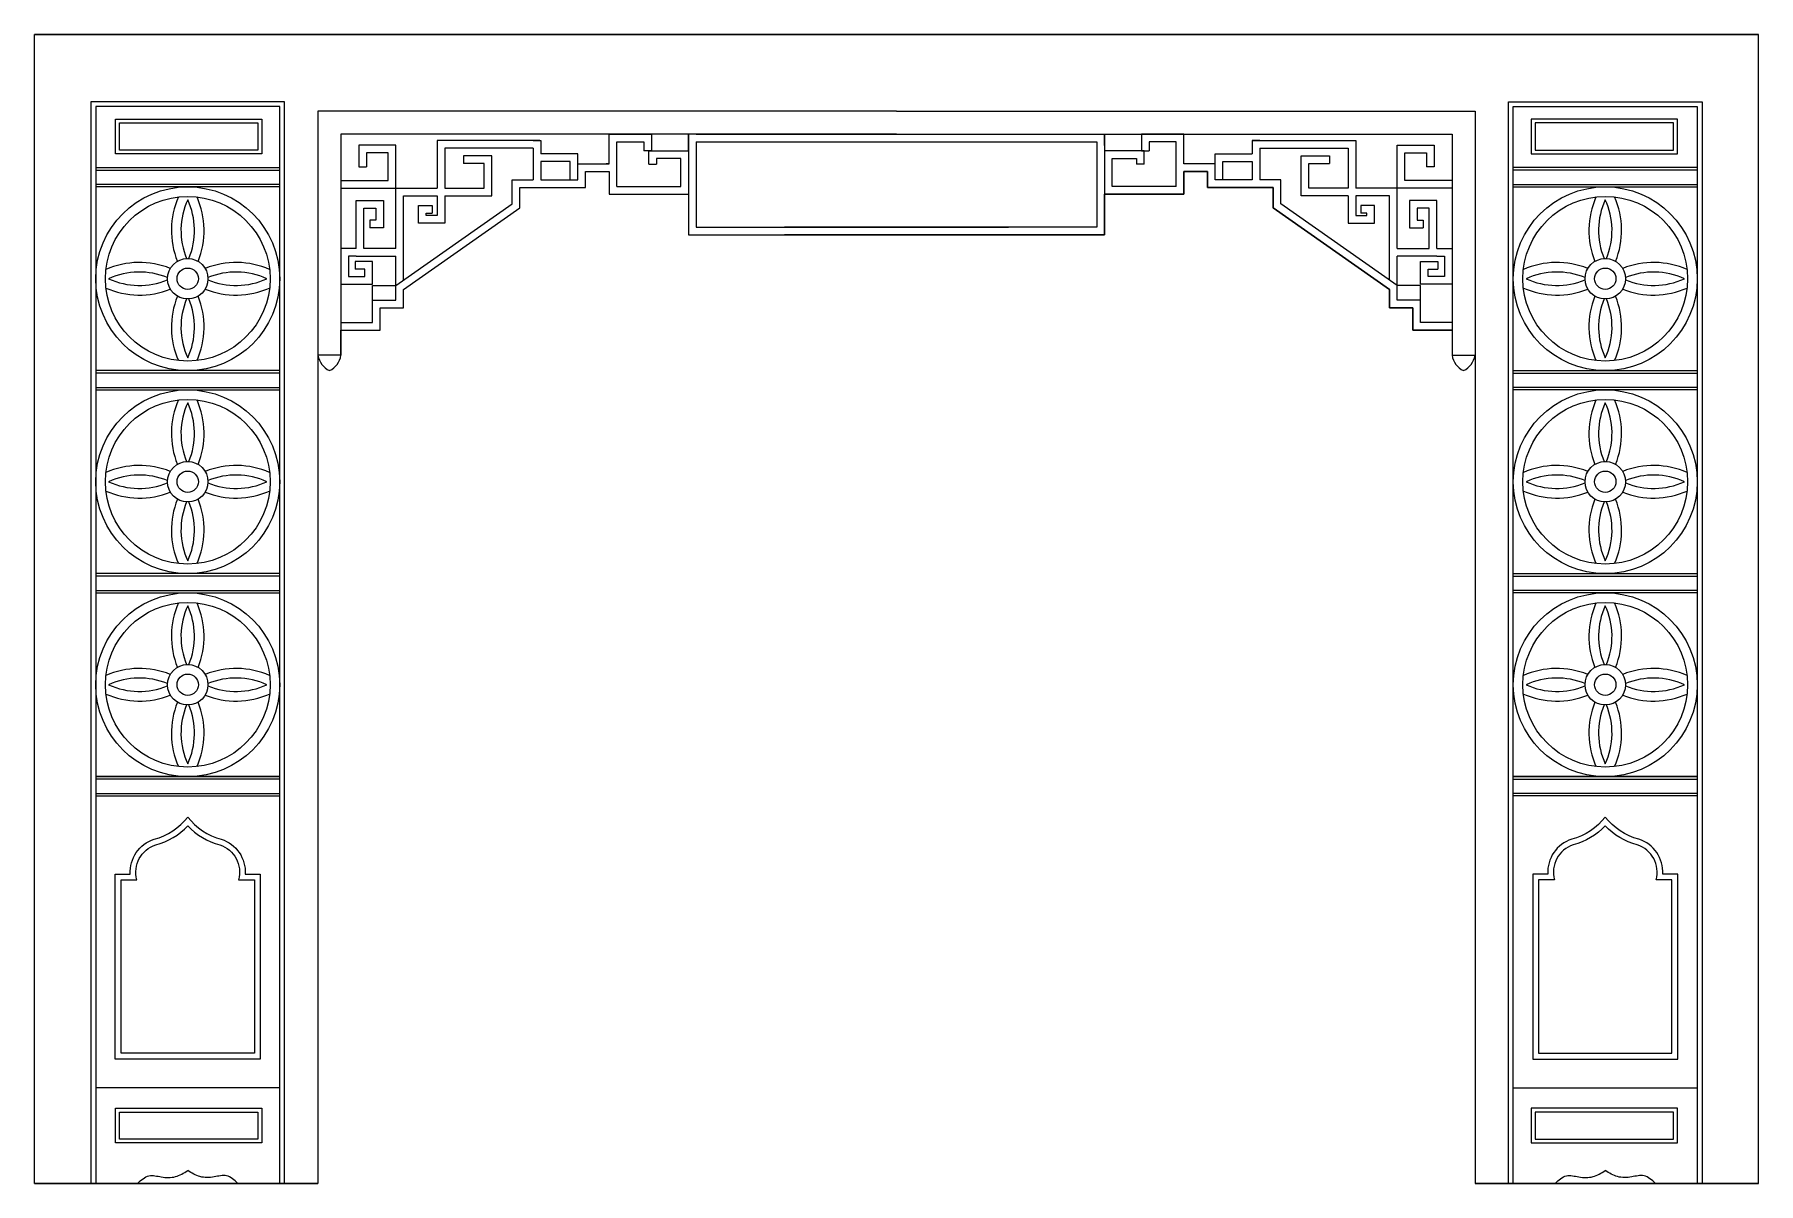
# Model space of a CAD drawing. Extents: x 195 to 3795, y 4620 to 7020.
import ezdxf

# ---------------------------------------------------------------- set-up
doc = ezdxf.new("R2010")
doc.units = 0
doc.header["$LTSCALE"] = 60
doc.header["$MEASUREMENT"] = 0
for name, color, linetype in [('3', 3, 'CONTINUOUS'), ('4', 4, 'CONTINUOUS'), ('7', 7, 'CONTINUOUS')]:
    doc.layers.add(name, color=color, linetype=linetype)

msp = doc.modelspace()

# ---------------------------------------------------------------- linework, layer by layer
at = {"layer": '3', "linetype": 'BYBLOCK'}
for p, q in [((1576.8, 6812), (2413.2, 6812)), ((1576.8, 6796), (2413.2, 6796)), ((1477.8, 6749.3), (1493.8, 6749.3)), ((2512.2, 6749.3), (2496.2, 6749.3))]:
    msp.add_line(p, q, dxfattribs=at)
at = {"layer": '3'}
for p, q in [((323, 6736.8), (707, 6736.8)), ((872.3, 6743.7), (888.3, 6743.7)), ((1090.9, 6766.3), (1090.9, 6750.3)), ((2899.1, 6766.3), (2899.1, 6750.3)), ((3117.7, 6743.7), (3101.7, 6743.7)), ((3667, 6736.8), (3283, 6736.8)), ((1025.7, 6662.7), (1025.7, 6646.7)), ((2964.3, 6662.7), (2964.3, 6646.7)), ((895.1, 6631.9), (895.1, 6615.9)), ((3094.9, 6631.9), (3094.9, 6615.9)), ((866.6, 6557.1), (949.4, 6557.1)), ((3123.4, 6557.1), (3040.6, 6557.1)), ((864.3, 6545.6), (864.3, 6529.6)), ((3125.7, 6545.6), (3125.7, 6529.6)), ((707, 6312.8), (323, 6312.8)), ((3283, 6312.8), (3667, 6312.8)), ((323, 6282.8), (707, 6282.8)), ((3667, 6282.8), (3283, 6282.8)), ((707, 5888.8), (323, 5888.8)), ((3283, 5888.8), (3667, 5888.8)), ((323, 5858.8), (707, 5858.8)), ((3667, 5858.8), (3283, 5858.8)), ((707, 5464.8), (323, 5464.8)), ((3283, 5464.8), (3667, 5464.8)), ((323, 5434.8), (707, 5434.8)), ((3667, 5434.8), (3283, 5434.8))]:
    msp.add_line(p, q, dxfattribs=at)
for points in [[(707, 4620), (707, 6869.3), (323, 6869.3), (323, 4620)], [(3283, 4620), (3283, 6869.3), (3667, 6869.3), (3667, 4620)], [(835, 6812), (835, 6714.8), (933.4, 6714.8), (933.4, 6772.7), (888.3, 6772.7), (888.3, 6743.7)], [(3155, 6812), (3155, 6714.8), (3056.6, 6714.8), (3056.6, 6772.7), (3101.7, 6772.7), (3101.7, 6743.7)], [(835, 6698.8), (835, 6698.8), (949.4, 6698.8), (949.4, 6788.7), (872.3, 6788.7), (872.3, 6743.7)], [(1250.4, 6798.2), (1036.2, 6798.2), (1036.2, 6698.8)], [(1236.2, 6782.2), (1052.2, 6782.2), (1052.2, 6698.8), (1133.7, 6698.8), (1133.7, 6750.3), (1090.9, 6750.3)], [(1236.2, 6798.2), (1252.2, 6798.2), (1252.2, 6798.2)], [(2753.8, 6798.2), (2737.8, 6798.2), (2737.8, 6798.2)], [(2739.6, 6798.2), (2953.8, 6798.2), (2953.8, 6698.8)], [(2753.8, 6782.2), (2937.8, 6782.2), (2937.8, 6698.8), (2856.3, 6698.8), (2856.3, 6750.3), (2899.1, 6750.3)], [(3155, 6698.8), (3155, 6698.8), (3040.6, 6698.8), (3040.6, 6788.7), (3117.7, 6788.7), (3117.7, 6743.7)], [(1052.2, 6682.8), (1149.7, 6682.8), (1149.7, 6766.3), (1090.9, 6766.3)], [(2937.8, 6682.8), (2840.3, 6682.8), (2840.3, 6766.3), (2899.1, 6766.3)], [(707, 6706.8), (323, 6706.8)], [(949.4, 6573.1), (949.4, 6698.8), (1036.2, 6698.8)], [(3040.6, 6573.1), (3040.6, 6698.8), (2953.8, 6698.8)], [(3283, 6706.8), (3667, 6706.8)], [(866.6, 6573.1), (866.6, 6672.9), (923.7, 6672.9), (923.7, 6615.9), (895.1, 6615.9)], [(965.4, 6507), (965.4, 6682.8), (1036.2, 6682.8), (1036.2, 6642.1), (1013.1, 6642.1), (1013.1, 6646.7), (1025.7, 6646.7)], [(1052.2, 6682.8), (1052.2, 6626.1), (997.1, 6626.1), (997.1, 6662.7), (1025.7, 6662.7)], [(2937.8, 6682.8), (2937.8, 6626.1), (2992.9, 6626.1), (2992.9, 6662.7), (2964.3, 6662.7)], [(3024.6, 6507), (3024.6, 6682.8), (2953.8, 6682.8), (2953.8, 6642.1), (2976.9, 6642.1), (2976.9, 6646.7), (2964.3, 6646.7)], [(3123.4, 6573.1), (3123.4, 6672.9), (3066.3, 6672.9), (3066.3, 6615.9), (3094.9, 6615.9)], [(882.6, 6573.1), (882.6, 6573.1), (882.6, 6656.9), (907.7, 6656.9), (907.7, 6631.9), (895.1, 6631.9)], [(3107.4, 6573.1), (3107.4, 6573.1), (3107.4, 6656.9), (3082.3, 6656.9), (3082.3, 6631.9), (3094.9, 6631.9)], [(866.6, 6573.1), (835, 6573.1), (835, 6498.3), (901.1, 6498.3), (901.1, 6545.6), (864.3, 6545.6)], [(835, 6418.6), (901.1, 6418.6), (901.1, 6495.8), (949.4, 6495.8), (949.4, 6557.1)], [(866.6, 6557.1), (851, 6557.1), (851, 6514.3), (885.1, 6514.3), (885.1, 6529.6), (864.3, 6529.6)], [(949.4, 6573.1), (882.6, 6573.1)], [(3040.6, 6573.1), (3107.4, 6573.1)], [(3155, 6418.6), (3088.9, 6418.6), (3088.9, 6495.8), (3040.6, 6495.8), (3040.6, 6557.1)], [(3123.4, 6573.1), (3155, 6573.1), (3155, 6498.3), (3088.9, 6498.3), (3088.9, 6545.6), (3125.7, 6545.6)], [(3123.4, 6557.1), (3139, 6557.1), (3139, 6514.3), (3104.9, 6514.3), (3104.9, 6529.6), (3125.7, 6529.6)]]:
    msp.add_lwpolyline(points, dxfattribs=at)
for points in [[(372.4, 6835.1), (661.4, 6835.1), (661.4, 6778.4), (372.4, 6778.4)], [(3617.6, 6835.1), (3328.6, 6835.1), (3328.6, 6778.4), (3617.6, 6778.4)], [(372.4, 4769.3), (661.4, 4769.3), (661.4, 4712.7), (372.4, 4712.7)], [(3617.6, 4769.3), (3328.6, 4769.3), (3328.6, 4712.7), (3617.6, 4712.7)]]:
    msp.add_lwpolyline(points, close=True, dxfattribs=at)
at = {"layer": '3', "linetype": 'BYBLOCK'}
for points in [[(1394.7, 6749.9), (1394.7, 6812), (1483.6, 6812), (1483.6, 6776.7), (1467.6, 6776.7)], [(2595.3, 6749.9), (2595.3, 6812), (2506.4, 6812), (2506.4, 6776.7), (2522.4, 6776.7)], [(1236.2, 6782.2), (1236.2, 6716.4)], [(1252.2, 6798.2), (1252.2, 6770.8)], [(1329.6, 6749.9), (1329.6, 6770.8), (1252.2, 6770.8)], [(1410.7, 6702.5), (1410.7, 6796), (1467.6, 6796), (1467.6, 6776.7)], [(1477.8, 6749.3), (1477.8, 6776.7), (1560.8, 6776.7), (1560.8, 6686.5)], [(1576.8, 6796), (1576.8, 6617.6), (2228.6, 6617.6)], [(2413.2, 6796), (2413.2, 6617.6), (1761.4, 6617.6)], [(2512.2, 6749.3), (2512.2, 6776.7), (2429.2, 6776.7), (2429.2, 6686.5)], [(2579.3, 6702.5), (2579.3, 6796), (2522.4, 6796), (2522.4, 6776.7)], [(2660.4, 6749.9), (2660.4, 6770.8), (2737.8, 6770.8)], [(2737.8, 6798.2), (2737.8, 6770.8)], [(2753.8, 6782.2), (2753.8, 6716.4)], [(1313.6, 6716.4), (1313.6, 6754.8), (1252.2, 6754.8)], [(1252.2, 6754.8), (1252.2, 6716.4)], [(1252.2, 6716.4), (1329.6, 6716.4), (1329.6, 6749.9), (1394.7, 6749.9)], [(1394.7, 6749.9), (1388.9, 6749.9)], [(1410.7, 6702.5), (1410.7, 6702.5), (1410.7, 6702.5), (1544.8, 6702.5), (1544.8, 6760.7), (1493.8, 6760.7), (1493.8, 6749.3)], [(2579.3, 6702.5), (2579.3, 6702.5), (2579.3, 6702.5), (2445.2, 6702.5), (2445.2, 6760.7), (2496.2, 6760.7), (2496.2, 6749.3)], [(2737.8, 6716.4), (2660.4, 6716.4), (2660.4, 6749.9), (2595.3, 6749.9)], [(2676.4, 6716.4), (2676.4, 6754.8), (2737.8, 6754.8)], [(2737.8, 6754.8), (2737.8, 6716.4)], [(835, 6418.6), (901.1, 6418.6), (901.1, 6465.3), (949.7, 6465.3), (949.7, 6496), (1192.8, 6666.2), (1192.8, 6716.4), (1236.2, 6716.4)], [(3155, 6418.6), (3088.9, 6418.6), (3088.9, 6465.3), (3040.3, 6465.3), (3040.3, 6496), (2797.2, 6666.2), (2797.2, 6716.4), (2753.8, 6716.4)]]:
    msp.add_lwpolyline(points, dxfattribs=at)
at = {"layer": '3'}
for points in [[(515, 5367, 0.142043), (581.8, 5327.6, -0.398548), (621.1, 5254.3), (654.3, 5254.3), (654.3, 4892), (375.7, 4892), (375.7, 5254.3), (408.9, 5254.3, -0.398548), (448.2, 5327.6, 0.142043)], [(3475, 5367, -0.142043), (3408.2, 5327.6, 0.398548), (3368.9, 5254.3), (3335.7, 5254.3), (3335.7, 4892), (3614.3, 4892), (3614.3, 5254.3), (3581.1, 5254.3, 0.398548), (3541.8, 5327.6, -0.142043)]]:
    msp.add_lwpolyline(points, format="xyb", close=True, dxfattribs=at)
for centre, radius in [((515, 6509.8), 192), ((3475, 6509.8), 192), ((515, 6509.8), 172), ((3475, 6509.8), 172), ((515, 6509.8), 42.2), ((3475, 6509.8), 42.2), ((515, 6509.8), 22.2), ((3475, 6509.8), 22.2), ((515, 6085.8), 192), ((3475, 6085.8), 192), ((515, 6085.8), 172), ((3475, 6085.8), 172), ((515, 6085.8), 42.2), ((3475, 6085.8), 42.2), ((515, 6085.8), 22.2), ((3475, 6085.8), 22.2), ((515, 5661.8), 192), ((515, 5661.8), 172), ((3475, 5661.8), 192), ((3475, 5661.8), 172), ((515, 5661.8), 42.2), ((3475, 5661.8), 42.2), ((515, 5661.8), 22.2), ((3475, 5661.8), 22.2)]:
    msp.add_circle(centre, radius, dxfattribs=at)
for centre, radius, start, end in [((654.2, 6610.8), 173.3, 156.2028, 201.904), ((654.2, 6610.8), 153.3, 155.2642, 202.5552), ((375.8, 6610.8), 153.3, 337.4448, 24.7358), ((375.8, 6610.8), 173.3, 338.096, 23.7972), ((3614.2, 6610.8), 173.3, 156.2028, 201.904), ((3614.2, 6610.8), 153.3, 155.2642, 202.5552), ((3335.8, 6610.8), 153.3, 337.4448, 24.7358), ((3335.8, 6610.8), 173.3, 338.096, 23.7972), ((414, 6370.5), 173.3, 68.096, 113.7972), ((414, 6370.5), 153.3, 67.4448, 114.7358), ((616, 6370.5), 173.3, 66.2028, 111.904), ((616, 6370.5), 153.3, 65.2642, 112.5552), ((3374, 6370.5), 173.3, 68.096, 113.7972), ((3374, 6370.5), 153.3, 67.4448, 114.7358), ((3576, 6370.5), 173.3, 66.2028, 111.904), ((3576, 6370.5), 153.3, 65.2642, 112.5552), ((414, 6649), 173.3, 246.2028, 291.904), ((414, 6649), 153.3, 245.2642, 292.5552), ((616, 6649), 173.3, 248.096, 293.7972), ((616, 6649), 153.3, 247.4448, 294.7358), ((3374, 6649), 173.3, 246.2028, 291.904), ((3374, 6649), 153.3, 245.2642, 292.5552), ((3576, 6649), 173.3, 248.096, 293.7972), ((3576, 6649), 153.3, 247.4448, 294.7358), ((654.2, 6408.8), 173.3, 158.096, 203.7972), ((654.2, 6408.8), 153.3, 157.4448, 204.7358), ((375.8, 6408.8), 153.3, 335.2642, 22.5552), ((375.8, 6408.8), 173.3, 336.2028, 21.904), ((3614.2, 6408.8), 173.3, 158.096, 203.7972), ((3614.2, 6408.8), 153.3, 157.4448, 204.7358), ((3335.8, 6408.8), 153.3, 335.2642, 22.5552), ((3335.8, 6408.8), 173.3, 336.2028, 21.904), ((654.2, 6186.8), 173.3, 156.2028, 201.904), ((654.2, 6186.8), 153.3, 155.2642, 202.5552), ((375.8, 6186.8), 153.3, 337.4448, 24.7358), ((375.8, 6186.8), 173.3, 338.096, 23.7972), ((3614.2, 6186.8), 173.3, 156.2028, 201.904), ((3614.2, 6186.8), 153.3, 155.2642, 202.5552), ((3335.8, 6186.8), 153.3, 337.4448, 24.7358), ((3335.8, 6186.8), 173.3, 338.096, 23.7972), ((414, 5946.5), 173.3, 68.096, 113.7972), ((414, 5946.5), 153.3, 67.4448, 114.7358), ((414, 6225), 153.3, 245.2642, 292.5552), ((616, 5946.5), 173.3, 66.2028, 111.904), ((616, 5946.5), 153.3, 65.2642, 112.5552), ((616, 6225), 153.3, 247.4448, 294.7358), ((3374, 5946.5), 173.3, 68.096, 113.7972), ((3374, 5946.5), 153.3, 67.4448, 114.7358), ((3374, 6225), 153.3, 245.2642, 292.5552), ((3576, 5946.5), 173.3, 66.2028, 111.904), ((3576, 5946.5), 153.3, 65.2642, 112.5552), ((3576, 6225), 153.3, 247.4448, 294.7358), ((414, 6225), 173.3, 246.2028, 291.904), ((654.2, 5984.8), 173.3, 158.096, 203.7972), ((375.8, 5984.8), 173.3, 336.2028, 21.904), ((616, 6225), 173.3, 248.096, 293.7972), ((3374, 6225), 173.3, 246.2028, 291.904), ((3614.2, 5984.8), 173.3, 158.096, 203.7972), ((3335.8, 5984.8), 173.3, 336.2028, 21.904), ((3576, 6225), 173.3, 248.096, 293.7972), ((654.2, 5984.8), 153.3, 157.4448, 204.7358), ((375.8, 5984.8), 153.3, 335.2642, 22.5552), ((3614.2, 5984.8), 153.3, 157.4448, 204.7358), ((3335.8, 5984.8), 153.3, 335.2642, 22.5552), ((654.2, 5762.8), 173.3, 156.2028, 201.904), ((375.8, 5762.8), 173.3, 338.096, 23.7972), ((3614.2, 5762.8), 173.3, 156.2028, 201.904), ((3335.8, 5762.8), 173.3, 338.096, 23.7972), ((654.2, 5762.8), 153.3, 155.2642, 202.5552), ((375.8, 5762.8), 153.3, 337.4448, 24.7358), ((3614.2, 5762.8), 153.3, 155.2642, 202.5552), ((3335.8, 5762.8), 153.3, 337.4448, 24.7358), ((414, 5522.5), 173.3, 68.096, 113.7972), ((616, 5522.5), 173.3, 66.2028, 111.904), ((3374, 5522.5), 173.3, 68.096, 113.7972), ((3576, 5522.5), 173.3, 66.2028, 111.904), ((414, 5522.5), 153.3, 67.4448, 114.7358), ((414, 5801), 153.3, 245.2642, 292.5552), ((616, 5522.5), 153.3, 65.2642, 112.5552), ((616, 5801), 153.3, 247.4448, 294.7358), ((3374, 5522.5), 153.3, 67.4448, 114.7358), ((3374, 5801), 153.3, 245.2642, 292.5552), ((3576, 5522.5), 153.3, 65.2642, 112.5552), ((3576, 5801), 153.3, 247.4448, 294.7358), ((414, 5801), 173.3, 246.2028, 291.904), ((654.2, 5560.8), 173.3, 158.096, 203.7972), ((654.2, 5560.8), 153.3, 157.4448, 204.7358), ((375.8, 5560.8), 153.3, 335.2642, 22.5552), ((375.8, 5560.8), 173.3, 336.2028, 21.904), ((616, 5801), 173.3, 248.096, 293.7972), ((3374, 5801), 173.3, 246.2028, 291.904), ((3614.2, 5560.8), 173.3, 158.096, 203.7972), ((3614.2, 5560.8), 153.3, 157.4448, 204.7358), ((3335.8, 5560.8), 153.3, 335.2642, 22.5552), ((3335.8, 5560.8), 173.3, 336.2028, 21.904), ((3576, 5801), 173.3, 248.096, 293.7972)]:
    msp.add_arc(centre, radius, start, end, dxfattribs=at)
at = {"layer": '4'}
for p, q in [((195, 4620), (195, 7020)), ((195, 4620), (195, 7020)), ((195, 4620), (195, 7020)), ((195, 7020), (3795, 7020)), ((3795, 7020), (195, 7020)), ((3795, 4620), (3795, 7020)), ((3795, 4620), (3795, 7020)), ((3795, 4620), (3795, 7020)), ((195, 4620), (787, 4620)), ((3795, 4620), (3203, 4620))]:
    msp.add_line(p, q, dxfattribs=at)
at = {"layer": '4', "linetype": 'BYBLOCK'}
msp.add_line((787, 4620), (195, 4620), dxfattribs=at)
msp.add_lwpolyline([(835, 6350.1), (835, 6402.6), (917.1, 6402.6), (917.1, 6449.3), (965.7, 6449.3), (965.7, 6487.6), (1208.8, 6657.9), (1208.8, 6700.4), (1345.6, 6700.4), (1345.6, 6733.9), (1394.7, 6733.9), (1394.7, 6686.5), (1560.8, 6686.5), (1560.8, 6601.6), (2429.2, 6601.6), (2429.2, 6686.5), (2595.3, 6686.5), (2595.3, 6733.9), (2644.4, 6733.9), (2644.4, 6700.4), (2781.2, 6700.4), (2781.2, 6657.9), (3024.3, 6487.6), (3024.3, 6449.3), (3072.9, 6449.3), (3072.9, 6402.6), (3155, 6402.6), (3155, 6350.1)], dxfattribs=at)
at = {"layer": '4'}
for points in [[(787, 6350.1), (787, 4620)], [(3203, 6350.1), (3203, 4620), (3795, 4620)]]:
    msp.add_lwpolyline(points, dxfattribs=at)
for centre, start, end in [((829.3, 6356.5), 188.5789, 244.6704), ((792.7, 6356.5), 295.3296, 351.4211), ((3197.3, 6356.5), 188.5789, 244.6704), ((3160.7, 6356.5), 295.3296, 351.4211)]:
    msp.add_arc(centre, 42.8, start, end, dxfattribs=at)
at = {"layer": '7'}
for p, q in [((323, 6741.8), (707, 6741.8)), ((3667, 6741.8), (3283, 6741.8)), ((835, 6350.1), (787, 6350.1)), ((3155, 6350.1), (3203, 6350.1)), ((707, 6317.8), (323, 6317.8)), ((3283, 6317.8), (3667, 6317.8)), ((323, 6277.8), (707, 6277.8)), ((3667, 6277.8), (3283, 6277.8)), ((707, 5893.8), (323, 5893.8)), ((3283, 5893.8), (3667, 5893.8)), ((323, 5853.8), (707, 5853.8)), ((3667, 5853.8), (3283, 5853.8)), ((323, 5469.8), (707, 5469.8)), ((707, 5469.8), (323, 5469.8)), ((3283, 5469.8), (3667, 5469.8)), ((3667, 5469.8), (3283, 5469.8)), ((323, 5429.8), (707, 5429.8)), ((3667, 5429.8), (3283, 5429.8)), ((707, 4820), (323, 4820)), ((3283, 4820), (3667, 4820))]:
    msp.add_line(p, q, dxfattribs=at)
for points in [[(717, 4620), (717, 6879.3), (313, 6879.3), (313, 4620)], [(3273, 4620), (3273, 6879.3), (3677, 6879.3), (3677, 4620)], [(1995, 6860), (787, 6860), (787, 6350.1)], [(1995, 6860), (3203, 6860), (3203, 6277.6)], [(1995, 6812), (1995, 6812), (835, 6812)], [(835, 6812), (835, 6812), (835, 6350.1)], [(1995, 6812), (1995, 6812), (3155, 6812)], [(3155, 6812), (3155, 6812), (3155, 6350.1)], [(707, 6701.8), (323, 6701.8)], [(3283, 6701.8), (3667, 6701.8)]]:
    msp.add_lwpolyline(points, dxfattribs=at)
for points in [[(364.4, 6843.1), (669.4, 6843.1), (669.4, 6770.4), (364.4, 6770.4)], [(3625.6, 6843.1), (3320.6, 6843.1), (3320.6, 6770.4), (3625.6, 6770.4)], [(364.4, 4777.3), (669.4, 4777.3), (669.4, 4704.7), (364.4, 4704.7)], [(3625.6, 4777.3), (3320.6, 4777.3), (3320.6, 4704.7), (3625.6, 4704.7)]]:
    msp.add_lwpolyline(points, close=True, dxfattribs=at)
at = {"layer": '7', "linetype": 'BYBLOCK'}
for points in [[(1560.8, 6776.7), (1560.8, 6812), (1560.8, 6601.6), (2228.6, 6601.6)], [(2429.2, 6788.2), (2429.2, 6812), (2429.2, 6601.6), (1761.4, 6601.6)], [(835, 6402.6), (917.1, 6402.6), (917.1, 6449.3), (965.7, 6449.3), (965.7, 6487.6), (1208.8, 6657.9), (1208.8, 6700.4), (1345.6, 6700.4), (1345.6, 6733.9), (1394.7, 6733.9), (1394.7, 6686.5), (1560.8, 6686.5), (1560.8, 6686.5), (1560.8, 6686.5), (1560.8, 6686.5)], [(3155, 6402.6), (3072.9, 6402.6), (3072.9, 6449.3), (3024.3, 6449.3), (3024.3, 6487.6), (2781.2, 6657.9), (2781.2, 6700.4), (2644.4, 6700.4), (2644.4, 6733.9), (2595.3, 6733.9), (2595.3, 6686.5), (2429.2, 6686.5), (2429.2, 6686.5), (2429.2, 6686.5), (2429.2, 6686.5)]]:
    msp.add_lwpolyline(points, dxfattribs=at)
at = {"layer": '7'}
for points in [[(515, 5385.5, 0.170044), (585.1, 5339.1, -0.340003), (635.1, 5266.3), (666.3, 5266.3), (666.3, 4880), (515, 4880), (363.7, 4880), (363.7, 5266.3), (394.9, 5266.3, -0.340003), (444.9, 5339.1, 0.170044)], [(3475, 5385.5, -0.170044), (3404.9, 5339.1, 0.340003), (3354.9, 5266.3), (3323.7, 5266.3), (3323.7, 4880), (3475, 4880), (3626.3, 4880), (3626.3, 5266.3), (3595.1, 5266.3, 0.340003), (3545.1, 5339.1, -0.170044)]]:
    msp.add_lwpolyline(points, format="xyb", close=True, dxfattribs=at)
for points in [[(410.4, 4620), (433.9, 4636.2), (459.8, 4633.8), (489.4, 4634.4), (515, 4646.9)], [(619.6, 4620), (596.1, 4636.2), (570.2, 4633.8), (540.6, 4634.4), (515, 4646.9)], [(3370.4, 4620), (3393.9, 4636.2), (3419.8, 4633.8), (3449.4, 4634.4), (3475, 4646.9)], [(3579.6, 4620), (3556.1, 4636.2), (3530.2, 4633.8), (3500.6, 4634.4), (3475, 4646.9)]]:
    msp.add_spline(points, degree=3, dxfattribs=at)

doc.saveas('drawing.dxf')
